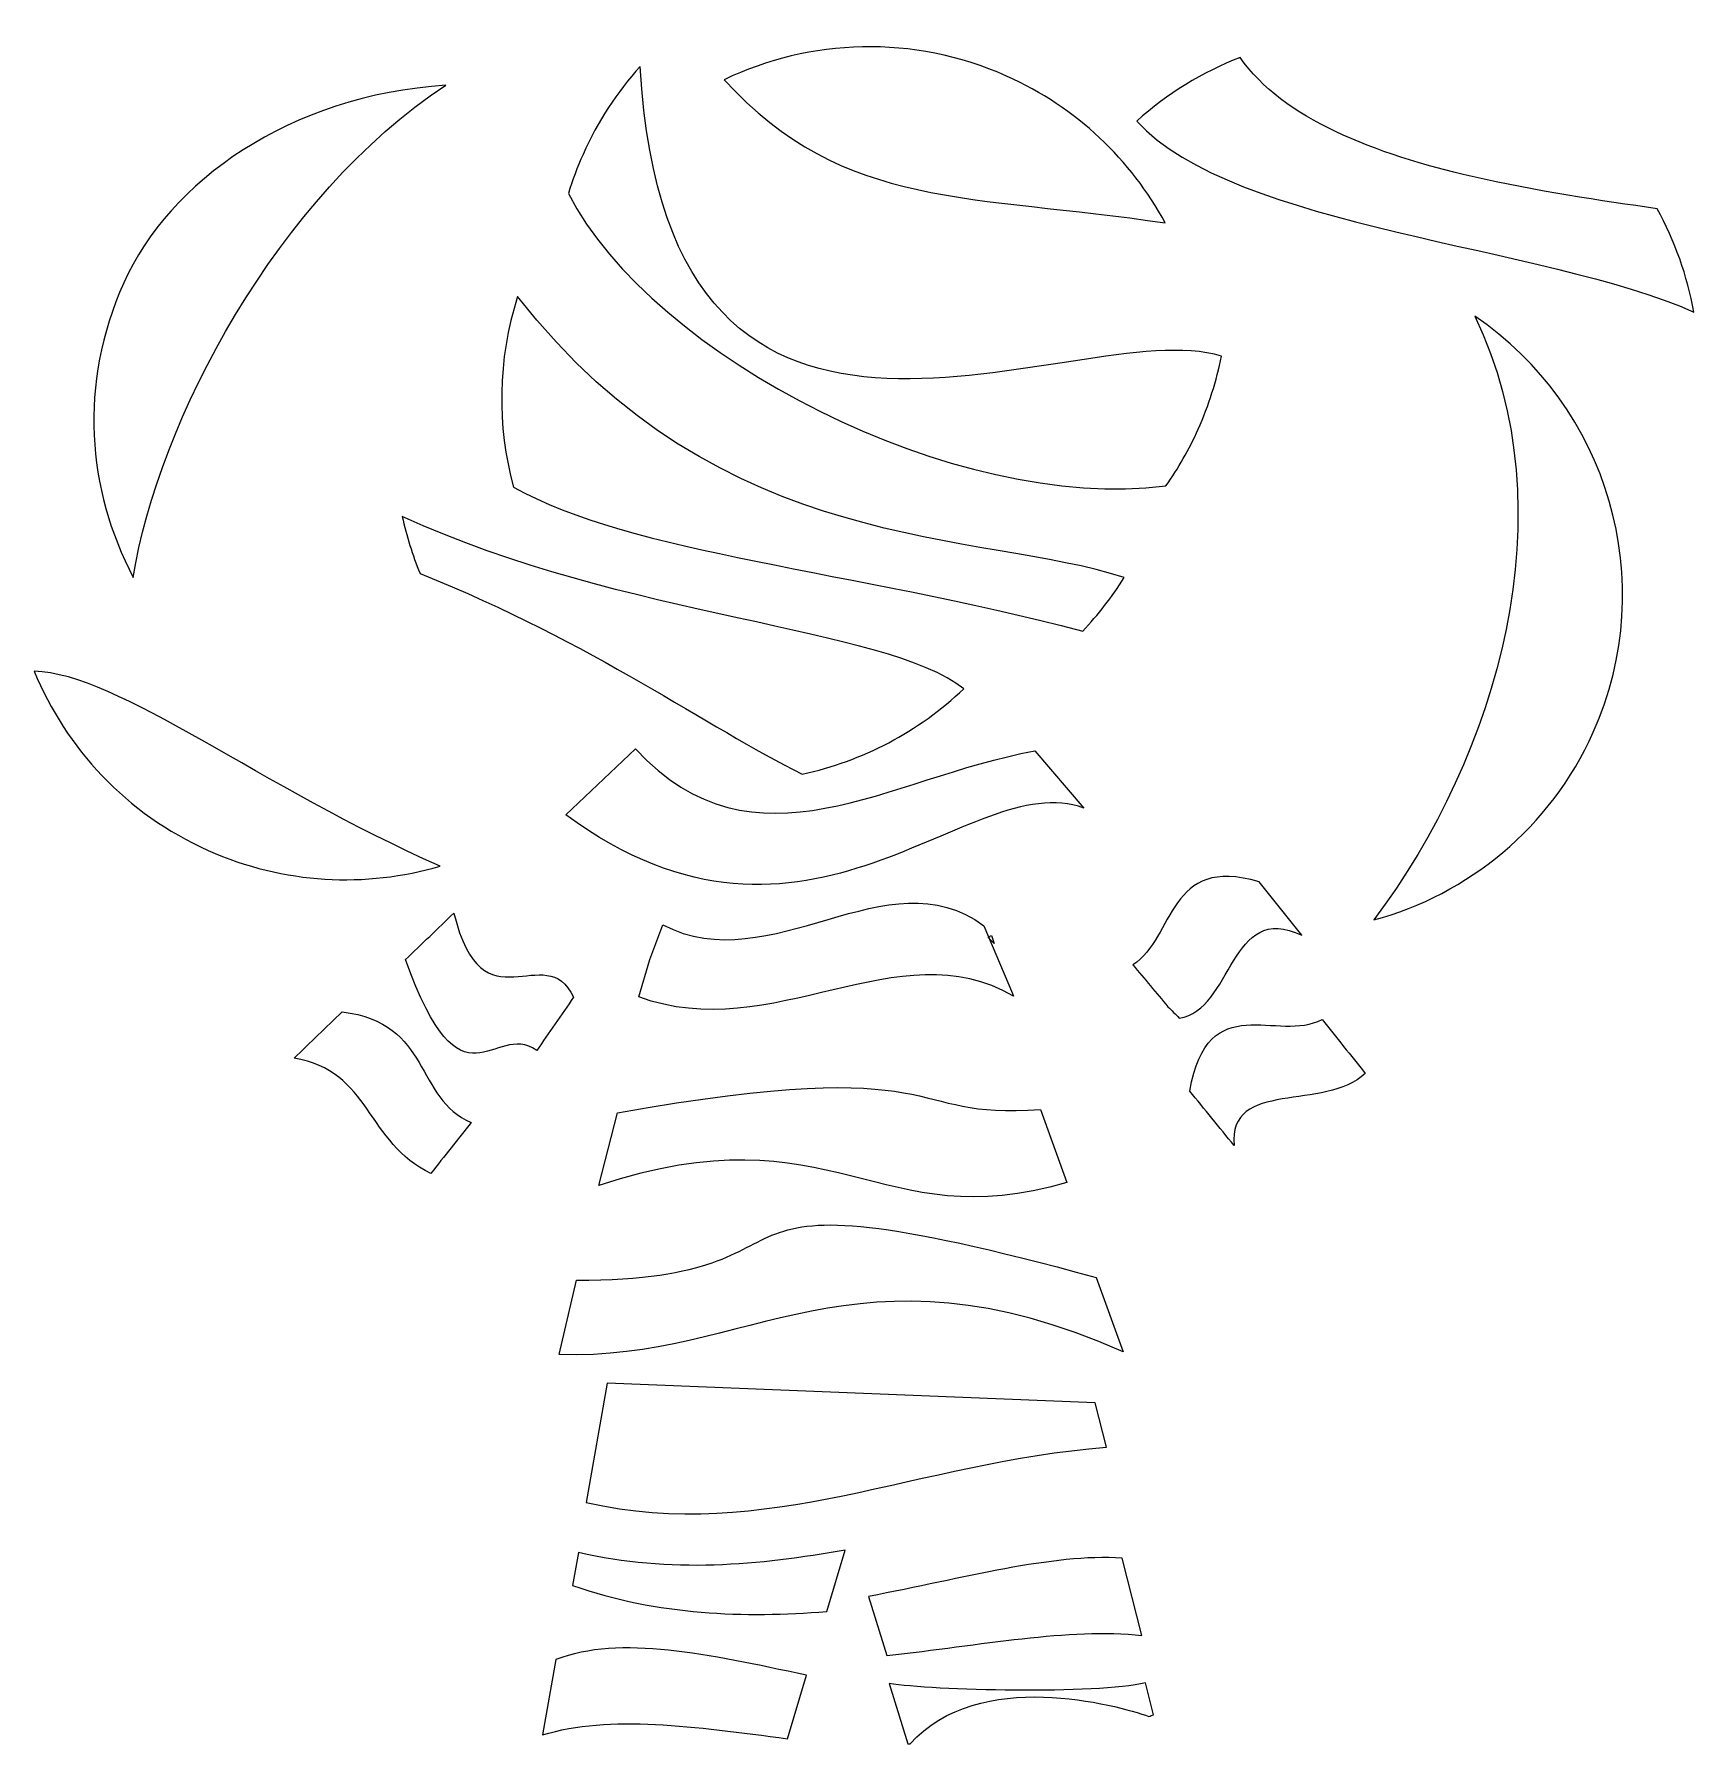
# Model space of a CAD drawing. Header units: centimetres. Extents: x -10.8 to 10.8, y -11 to 11.2.
import ezdxf

# ---------------------------------------------------------------- set-up
doc = ezdxf.new("R2010")
doc.units = ezdxf.units.CM
doc.header["$MEASUREMENT"] = 0
doc.layers.add('Camada 1', color=7, linetype='Continuous')

msp = doc.modelspace()

# ---------------------------------------------------------------- linework, layer by layer
at = {"layer": 'Camada 1'}
for points, knots in [([(1.84847, 10.61801), (2.75977, 10.21071), (3.46301, 9.5292), (3.90431, 8.71425), (3.90431, 8.71425), (1.40585, 9.09694), (-0.25285, 8.86437), (-1.81392, 10.57123), (-1.81392, 10.57123), (-0.69931, 11.1028), (0.63276, 11.16117), (1.84847, 10.61801)], [0, 0, 0, 0, 0.25, 0.25, 0.25, 0.25, 0.5, 0.5, 0.5, 0.5, 1, 1, 1, 1]), ([(10.27995, 8.89859), (10.50953, 8.48145), (10.67005, 8.02869), (10.75451, 7.55951), (10.75451, 7.55951), (8.82702, 8.42128), (4.7885, 8.64771), (3.53432, 10.03519), (3.53432, 10.03519), (3.9303, 10.39119), (4.38596, 10.6694), (4.8756, 10.85966), (4.8756, 10.85966), (5.42517, 10.06128), (6.62069, 9.60807), (7.88203, 9.31621), (7.88203, 9.31621), (8.70766, 9.12525), (9.56089, 9.0032), (10.27995, 8.89859)], [0, 0, 0, 0, 0.16666667, 0.16666667, 0.16666667, 0.16666667, 0.33333333, 0.33333333, 0.33333333, 0.33333333, 0.5, 0.5, 0.5, 0.5, 0.66666667, 0.66666667, 0.66666667, 0.66666667, 1, 1, 1, 1]), ([(4.63178, 6.98861), (4.56942, 6.66899), (4.46999, 6.35141), (4.33148, 6.04122), (4.33148, 6.04122), (4.21382, 5.77807), (4.07298, 5.53245), (3.91309, 5.30525), (3.91309, 5.30525), (1.19368, 4.95825), (-2.74274, 6.97041), (-3.83153, 9.09512), (-3.83153, 9.09512), (-3.77901, 9.26609), (-3.71601, 9.43596), (-3.64108, 9.60341), (-3.64108, 9.60341), (-3.45, 10.03084), (-3.19859, 10.41219), (-2.90154, 10.74241), (-2.90154, 10.74241), (-2.53729, 4.38773), (2.74694, 7.56564), (4.63178, 6.98861)], [0, 0, 0, 0, 0.14285714, 0.14285714, 0.14285714, 0.14285714, 0.28571429, 0.28571429, 0.28571429, 0.28571429, 0.42857143, 0.42857143, 0.42857143, 0.42857143, 0.57142857, 0.57142857, 0.57142857, 0.57142857, 0.71428571, 0.71428571, 0.71428571, 0.71428571, 1, 1, 1, 1]), ([(-9.46969, 4.11926), (-10.07228, 5.26411), (-10.18041, 6.6241), (-9.59389, 7.93662), (-9.59389, 7.93662), (-9.00739, 9.24919), (-7.44436, 10.37052), (-5.41884, 10.49906), (-5.41884, 10.49906), (-7.59771, 9.07321), (-9.15782, 6.12911), (-9.46969, 4.11926)], [0, 0, 0, 0, 0.25, 0.25, 0.25, 0.25, 0.5, 0.5, 0.5, 0.5, 1, 1, 1, 1]), ([(3.37157, 4.11704), (3.21446, 3.8651), (3.03423, 3.63388), (2.83513, 3.42449), (2.83513, 3.42449), (-0.15479, 4.21147), (-3.0161, 4.42943), (-4.54301, 5.29078), (-4.54301, 5.29078), (-4.75798, 6.08191), (-4.75243, 6.93736), (-4.48922, 7.75987), (-4.48922, 7.75987), (-1.84974, 4.37466), (1.52896, 4.731), (3.37157, 4.11704)], [0, 0, 0, 0, 0.2, 0.2, 0.2, 0.2, 0.4, 0.4, 0.4, 0.4, 0.6, 0.6, 0.6, 0.6, 1, 1, 1, 1]), ([(7.91846, 7.50537), (9.63804, 6.33993), (10.32754, 4.07468), (9.45093, 2.11237), (9.45093, 2.11237), (8.89475, 0.86801), (7.82779, 0.01182), (6.60719, -0.31994), (6.60719, -0.31994), (8.22215, 1.82606), (9.12898, 4.96939), (7.91846, 7.50537)], [0, 0, 0, 0, 0.25, 0.25, 0.25, 0.25, 0.5, 0.5, 0.5, 0.5, 1, 1, 1, 1]), ([(1.29438, 2.6772), (0.70822, 2.11909), (-0.01991, 1.7387), (-0.80009, 1.56997), (-0.80009, 1.56997), (-2.04493, 2.18714), (-3.48029, 3.25359), (-5.75391, 4.17244), (-5.75391, 4.17244), (-5.85228, 4.41072), (-5.92933, 4.65742), (-5.98431, 4.90968), (-5.98431, 4.90968), (-3.08976, 3.58194), (0.27523, 3.47881), (1.29438, 2.6772)], [0, 0, 0, 0, 0.2, 0.2, 0.2, 0.2, 0.4, 0.4, 0.4, 0.4, 0.6, 0.6, 0.6, 0.6, 1, 1, 1, 1]), ([(-5.49332, 0.37816), (-6.45352, 0.09675), (-7.5149, 0.14175), (-8.49997, 0.58189), (-8.49997, 0.58189), (-9.56303, 1.05694), (-10.343, 1.90499), (-10.75451, 2.90297), (-10.75451, 2.90297), (-9.67064, 2.87976), (-7.79908, 1.38781), (-5.49332, 0.37816)], [0, 0, 0, 0, 0.25, 0.25, 0.25, 0.25, 0.5, 0.5, 0.5, 0.5, 1, 1, 1, 1]), ([(-2.96213, 1.89678), (-2.96213, 1.89678), (-3.86317, 1.04268), (-3.86317, 1.04268), (-3.86317, 1.04268), (-0.71402, -1.2811), (1.3605, 1.67159), (2.84881, 1.13065), (2.84881, 1.13065), (2.84881, 1.13065), (2.21246, 1.87117), (2.21246, 1.87117), (2.21246, 1.87117), (0.31029, 1.52573), (-1.41048, 0.22409), (-2.96213, 1.89678)], [0, 0, 0, 0, 0.2, 0.2, 0.2, 0.2, 0.4, 0.4, 0.4, 0.4, 0.6, 0.6, 0.6, 0.6, 1, 1, 1, 1]), ([(-2.91948, -1.31666), (-1.1849, -1.9588), (0.44851, -0.43544), (1.9379, -1.3084), (1.9379, -1.3084), (1.9379, -1.3084), (1.92525, -1.27337), (1.92525, -1.27337), (1.92525, -1.27337), (1.92525, -1.27337), (1.55166, -0.39546), (1.55166, -0.39546), (1.55166, -0.39546), (0.31606, 0.53984), (-1.20742, -1.11476), (-2.60571, -0.38292), (-2.60571, -0.38292), (-2.60571, -0.38292), (-2.77674, -0.83075), (-2.77674, -0.83075), (-2.77674, -0.83075), (-2.77674, -0.83075), (-2.91948, -1.31666), (-2.91948, -1.31666)], [0, 0, 0, 0, 0.14285714, 0.14285714, 0.14285714, 0.14285714, 0.28571429, 0.28571429, 0.28571429, 0.28571429, 0.42857143, 0.42857143, 0.42857143, 0.42857143, 0.57142857, 0.57142857, 0.57142857, 0.57142857, 0.71428571, 0.71428571, 0.71428571, 0.71428571, 1, 1, 1, 1]), ([(3.48566, -0.90272), (4.03091, -0.54392), (3.93704, 0.52857), (5.12079, 0.17347), (5.12079, 0.17347), (5.30468, -0.05746), (5.48859, -0.28844), (5.6725, -0.51929), (5.6725, -0.51929), (4.74315, -0.06257), (4.77786, -1.49685), (4.08624, -1.59117), (4.08624, -1.59117), (4.03734, -1.54243), (3.98829, -1.49375), (3.93918, -1.44523), (3.93918, -1.44523), (3.78808, -1.2643), (3.63698, -1.08364), (3.48566, -0.90272)], [0, 0, 0, 0, 0.16666667, 0.16666667, 0.16666667, 0.16666667, 0.33333333, 0.33333333, 0.33333333, 0.33333333, 0.5, 0.5, 0.5, 0.5, 0.66666667, 0.66666667, 0.66666667, 0.66666667, 1, 1, 1, 1]), ([(-5.31436, -0.23015), (-5.52399, -0.43158), (-5.73359, -0.63319), (-5.9433, -0.8347), (-5.9433, -0.8347), (-5.20077, -2.89239), (-4.80874, -1.6185), (-4.24153, -2.01051), (-4.24153, -2.01051), (-4.08217, -1.78096), (-3.92281, -1.5513), (-3.76324, -1.32164), (-3.76324, -1.32164), (-4.12997, -0.54442), (-4.94764, -1.75867), (-5.31436, -0.23015)], [0, 0, 0, 0, 0.2, 0.2, 0.2, 0.2, 0.4, 0.4, 0.4, 0.4, 0.6, 0.6, 0.6, 0.6, 1, 1, 1, 1]), ([(1.68909, -0.62673), (1.67623, -0.59136), (1.66335, -0.55611), (1.65049, -0.52084), (1.65049, -0.52084), (1.63678, -0.52986), (1.62329, -0.53896), (1.60956, -0.54785), (1.60956, -0.54785), (1.63614, -0.57413), (1.6625, -0.60049), (1.68909, -0.62673), (1.68909, -0.62673), (1.68909, -0.62673), (1.68909, -0.62673), (1.68909, -0.62673)], [0, 0, 0, 0, 0.2, 0.2, 0.2, 0.2, 0.4, 0.4, 0.4, 0.4, 0.6, 0.6, 0.6, 0.6, 1, 1, 1, 1]), ([(4.22173, -2.53713), (4.41355, -2.77311), (4.60561, -3.00907), (4.79744, -3.24505), (4.79744, -3.24505), (4.71193, -2.38174), (5.97904, -2.80825), (6.49472, -2.30821), (6.49472, -2.30821), (6.30909, -2.07503), (6.12327, -1.84183), (5.93767, -1.60884), (5.93767, -1.60884), (5.36582, -1.91824), (4.45557, -1.18812), (4.22173, -2.53713)], [0, 0, 0, 0, 0.2, 0.2, 0.2, 0.2, 0.4, 0.4, 0.4, 0.4, 0.6, 0.6, 0.6, 0.6, 1, 1, 1, 1]), ([(-6.763, -1.51084), (-6.97112, -1.71094), (-7.17924, -1.91089), (-7.38736, -2.1111), (-7.38736, -2.1111), (-6.39533, -2.27078), (-6.44237, -3.2196), (-5.61312, -3.60488), (-5.61312, -3.60488), (-5.43865, -3.38477), (-5.26419, -3.16451), (-5.08993, -2.9444), (-5.08993, -2.9444), (-5.82294, -2.64198), (-5.6041, -1.65062), (-6.763, -1.51084)], [0, 0, 0, 0, 0.2, 0.2, 0.2, 0.2, 0.4, 0.4, 0.4, 0.4, 0.6, 0.6, 0.6, 0.6, 1, 1, 1, 1]), ([(-3.19682, -2.81918), (-3.19682, -2.81918), (-3.43836, -3.76083), (-3.43836, -3.76083), (-3.43836, -3.76083), (-0.37557, -2.75271), (0.18191, -4.45356), (2.63084, -3.72151), (2.63084, -3.72151), (2.63084, -3.72151), (2.28556, -2.77589), (2.28556, -2.77589), (2.28556, -2.77589), (0.45819, -2.91924), (1.21069, -2.04093), (-3.19682, -2.81918)], [0, 0, 0, 0, 0.2, 0.2, 0.2, 0.2, 0.4, 0.4, 0.4, 0.4, 0.6, 0.6, 0.6, 0.6, 1, 1, 1, 1]), ([(-3.72749, -4.99008), (-3.72749, -4.99008), (-3.94955, -5.95369), (-3.94955, -5.95369), (-3.94955, -5.95369), (-1.51282, -6.04352), (-0.10296, -4.37579), (3.36086, -5.9194), (3.36086, -5.9194), (3.36086, -5.9194), (3.00849, -4.95425), (3.00849, -4.95425), (3.00849, -4.95425), (-2.64749, -3.40684), (-0.16297, -4.97979), (-3.72749, -4.99008)], [0, 0, 0, 0, 0.2, 0.2, 0.2, 0.2, 0.4, 0.4, 0.4, 0.4, 0.6, 0.6, 0.6, 0.6, 1, 1, 1, 1]), ([(2.99449, -6.58023), (2.99449, -6.58023), (3.14173, -7.15464), (3.14173, -7.15464), (3.14173, -7.15464), (0.69727, -7.34252), (-1.27327, -8.40247), (-3.60165, -7.86944), (-3.60165, -7.86944), (-3.60165, -7.86944), (-3.32826, -6.32454), (-3.32826, -6.32454), (-3.32826, -6.32454), (-3.32826, -6.32454), (2.99449, -6.58023), (2.99449, -6.58023)], [0, 0, 0, 0, 0.2, 0.2, 0.2, 0.2, 0.4, 0.4, 0.4, 0.4, 0.6, 0.6, 0.6, 0.6, 1, 1, 1, 1]), ([(-0.24605, -8.48711), (-0.24605, -8.48711), (-0.48373, -9.28472), (-0.48373, -9.28472), (-0.48373, -9.28472), (-1.54767, -9.3665), (-2.66413, -9.33573), (-3.77586, -8.9465), (-3.77586, -8.9465), (-3.77586, -8.9465), (-3.69998, -8.51795), (-3.69998, -8.51795), (-3.69998, -8.51795), (-2.51858, -8.79831), (-1.34254, -8.68438), (-0.24605, -8.48711)], [0, 0, 0, 0, 0.2, 0.2, 0.2, 0.2, 0.4, 0.4, 0.4, 0.4, 0.6, 0.6, 0.6, 0.6, 1, 1, 1, 1]), ([(3.3454, -8.5917), (3.3454, -8.5917), (3.60197, -9.59265), (3.60197, -9.59265), (3.60197, -9.59265), (2.65225, -9.49587), (1.51975, -9.71706), (0.29804, -9.85573), (0.29804, -9.85573), (0.29804, -9.85573), (0.05864, -9.08788), (0.05864, -9.08788), (0.05864, -9.08788), (1.29962, -8.85287), (2.43193, -8.5332), (3.3454, -8.5917), (3.3454, -8.5917), (3.3454, -8.5917), (3.3454, -8.5917), (3.3454, -8.5917)], [0, 0, 0, 0, 0.16666667, 0.16666667, 0.16666667, 0.16666667, 0.33333333, 0.33333333, 0.33333333, 0.33333333, 0.5, 0.5, 0.5, 0.5, 0.66666667, 0.66666667, 0.66666667, 0.66666667, 1, 1, 1, 1]), ([(-0.74691, -10.10842), (-0.74691, -10.10842), (-0.99252, -10.93284), (-0.99252, -10.93284), (-0.99252, -10.93284), (-2.19685, -10.7739), (-3.28802, -10.61542), (-4.16678, -10.88323), (-4.16678, -10.88323), (-4.16678, -10.88323), (-3.99403, -9.90747), (-3.99403, -9.90747), (-3.99403, -9.90747), (-3.153, -9.58267), (-2.02561, -9.84005), (-0.74691, -10.10842)], [0, 0, 0, 0, 0.2, 0.2, 0.2, 0.2, 0.4, 0.4, 0.4, 0.4, 0.6, 0.6, 0.6, 0.6, 1, 1, 1, 1]), ([(3.64721, -10.20838), (3.64721, -10.20838), (3.75331, -10.62216), (3.75331, -10.62216), (3.75331, -10.62216), (3.73315, -10.62954), (3.71301, -10.63653), (3.69264, -10.64362), (3.69264, -10.64362), (3.27857, -10.49818), (1.49448, -10.00169), (0.59728, -10.99864), (0.59728, -10.99864), (0.59728, -10.99864), (0.56812, -10.99695), (0.56812, -10.99695), (0.56812, -10.99695), (0.56812, -10.99695), (0.32486, -10.21646), (0.32486, -10.21646), (0.32486, -10.21646), (0.87398, -10.30985), (3.02417, -10.3607), (3.64721, -10.20838), (3.64721, -10.20838), (3.64721, -10.20838), (3.64721, -10.20838), (3.64721, -10.20838)], [0, 0, 0, 0, 0.125, 0.125, 0.125, 0.125, 0.25, 0.25, 0.25, 0.25, 0.375, 0.375, 0.375, 0.375, 0.5, 0.5, 0.5, 0.5, 0.625, 0.625, 0.625, 0.625, 0.75, 0.75, 0.75, 0.75, 1, 1, 1, 1])]:
    msp.add_open_spline(points, degree=3, knots=knots, dxfattribs=at)

doc.saveas('drawing.dxf')
